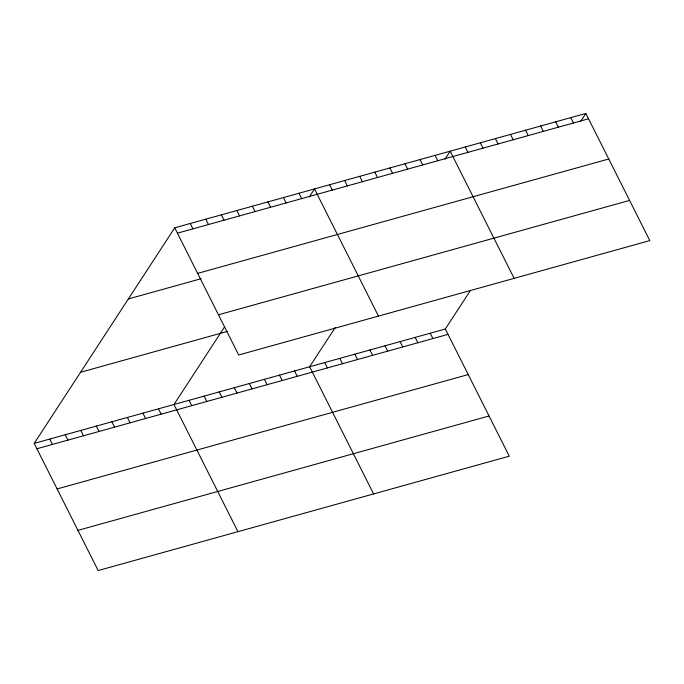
<?xml version="1.0" encoding="UTF-8"?>
<svg xmlns="http://www.w3.org/2000/svg" width="684" height="684" viewBox="0 0 684 684"><rect width="100%" height="100%" fill="white"/><g stroke="black" fill="none" stroke-linecap="round" stroke-linejoin="round"><path stroke-width="1.03" d="M470.233 290.777L445.31 329.013L509.272 456.185L98.163 570.559L34.2 443.386L174.728 227.815L585.837 113.441L649.8 240.614L238.69 354.987L174.728 227.815M224.694 326.696L173.975 404.5L237.938 531.673M309.288 196.932L314.512 188.929L378.466 316.102M335.151 327.627L309.647 366.761L373.601 493.925M444.959 159.184L450.175 151.181L514.137 278.354M580.622 121.444L585.837 113.441M177.43 233.176L588.539 118.802M197.642 273.369L608.751 158.996M128.353 298.951L201.156 278.704M218.478 314.785L629.579 200.412M80.575 372.25L227.387 331.407M34.2 443.386L445.31 329.013M36.893 448.747L448.003 334.373M57.114 488.949L468.224 374.576M77.942 530.365L489.051 415.983M570.764 117.631L573.466 122.992M555.69 121.829L558.392 127.19M540.616 126.018L543.31 131.379M525.543 130.216L528.236 135.577M510.469 134.406L513.162 139.767M495.396 138.604L498.089 143.965M480.322 142.794L483.015 148.154M465.248 146.992L467.941 152.352M435.101 155.379L437.794 160.74M420.027 159.569L422.721 164.929M404.954 163.767L407.647 169.128M389.88 167.956L392.573 173.317M374.806 172.154L377.5 177.515M359.733 176.344L362.426 181.705M430.236 333.211L432.929 338.571M344.659 180.542L347.352 185.903M415.162 337.4L417.856 342.761M329.585 184.731L332.279 190.092M400.089 341.598L402.782 346.959M385.015 345.788L387.708 351.148M298.976 193.247L301.67 198.608M369.941 349.986L372.635 355.347M283.45 197.573L286.143 202.934M354.868 354.175L357.561 359.536M267.914 201.891L270.616 207.252M339.794 358.373L342.487 363.734M252.387 206.209L255.081 211.57M324.72 362.563L327.414 367.924M236.852 210.535L239.554 215.896M221.325 214.853L224.019 220.214M294.565 370.95L297.266 376.311M205.79 219.171L208.492 224.532M279.491 375.148L282.193 380.509M190.263 223.497L192.956 228.858M264.417 379.338L267.119 384.699M249.344 383.536L252.045 388.897M234.27 387.725L236.972 393.086M219.196 391.923L221.898 397.284M204.123 396.113L206.825 401.474M189.049 400.311L191.751 405.672M158.449 408.818L161.142 414.179M142.913 413.145L145.615 418.505M127.386 417.462L130.08 422.823M111.851 421.789L114.553 427.141M96.324 426.106L99.018 431.467M80.789 430.424L83.491 435.785M65.262 434.75L67.955 440.111M49.727 439.068L52.429 444.429"/></g></svg>
